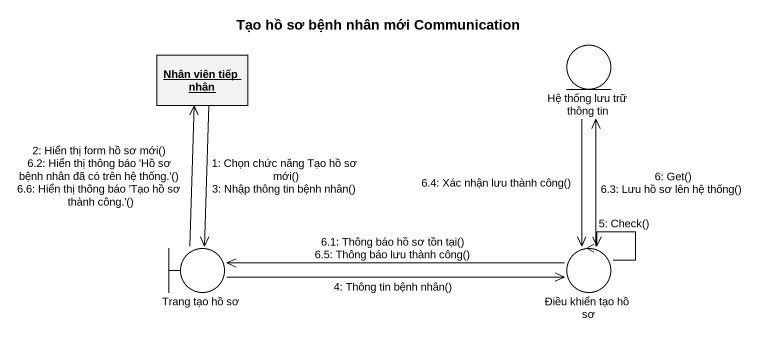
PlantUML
@startuml
title Tạo hồ sơ bệnh nhân mới Communication
allowmixing
hide circle
hide empty members
entity "Hệ thống lưu trữ thông tin" as Hệ_thống_lưu_trữ_thông_tin
object "Nhân viên tiếp nhận" as Nhân_viên_tiếp_nhận
boundary "Trang tạo hồ sơ" as Trang_tạo_hồ_sơ
control "Điều khiển tạo hồ sơ" as Điều_khiển_tạo_hồ_sơ
Nhân_viên_tiếp_nhận --> Trang_tạo_hồ_sơ : 1: Chọn chức năng Tạo hồ sơ mới()\n3: Nhập thông tin bệnh nhân()
Trang_tạo_hồ_sơ -up-> Nhân_viên_tiếp_nhận : 2: Hiển thị form hồ sơ mới()\n6.2: Hiển thị thông báo 'Hồ sơ bệnh nhân đã có trên hệ thống.'()\n6.6: Hiển thị thông báo 'Tạo hồ sơ thành công.'()
Trang_tạo_hồ_sơ -right-> Điều_khiển_tạo_hồ_sơ : 4: Thông tin bệnh nhân()
Điều_khiển_tạo_hồ_sơ --> Điều_khiển_tạo_hồ_sơ : 5: Check()
Điều_khiển_tạo_hồ_sơ -up-> Hệ_thống_lưu_trữ_thông_tin : 6: Get()\n6.3: Lưu hồ sơ lên hệ thống()
Điều_khiển_tạo_hồ_sơ -left-> Trang_tạo_hồ_sơ : 6.1: Thông báo hồ sơ tồn tại()\n6.5: Thông báo lưu thành công()
Hệ_thống_lưu_trữ_thông_tin --> Điều_khiển_tạo_hồ_sơ : 6.4: Xác nhận lưu thành công()
@enduml
